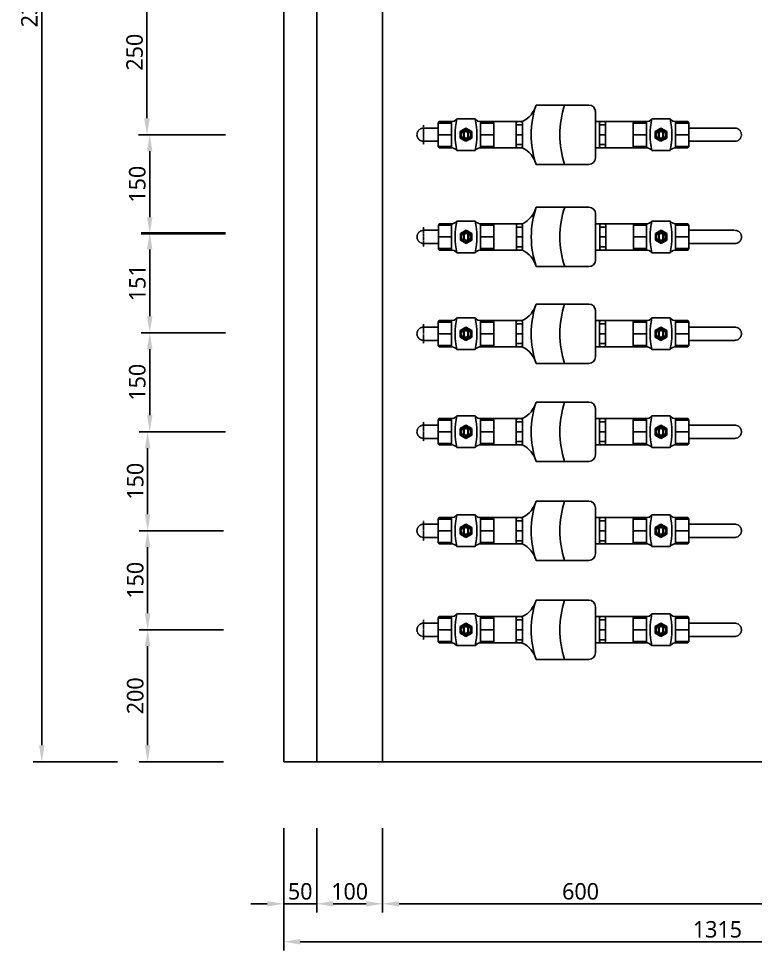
# Model space of a CAD drawing. Header units: millimetres. Extents: x -9013 to 516, y -36629 to 6082.
# Drawn here: x -2672 to -1555, y -6940 to -5528 of the extents above; entities that cross this region are included whole.
import ezdxf

# ---------------------------------------------------------------- set-up
doc = ezdxf.new("R2010")
doc.units = ezdxf.units.MM
doc.header["$LTSCALE"] = 0.05
for name, pattern in [('CENTER', [50.8, 31.75, -6.35, 6.35, -6.35]), ('CENTER2', [28.575, 19.05, -3.175, 3.175, -3.175]), ('DASHDOT', [0.618421, 0.309211, -0.154605, 0, -0.154605])]:
    doc.linetypes.add(name, pattern=pattern)
doc.layers.get('0').update_dxf_attribs({"lineweight": 18})
doc.layers.get('Defpoints').update_dxf_attribs({"color": 140, "lineweight": 18})
for name, color, linetype in [('1CO', 4, 'Continuous'), ('2CONC', 4, 'Continuous'), ('HVAL___2CO', 7, 'Continuous'), ('HWAT__3CO', 1, 'Continuous'), ('HWAT___1DD', 4, 'DASHDOT'), ('HWAT___5CS', 3, 'CENTER2')]:
    doc.layers.add(name, color=color, linetype=linetype)
doc.layers.add('G-Anno-Std-Cntr', color=1, linetype='CENTER2', lineweight=18)
doc.styles.add('trebuchet_MS', font='trebuc.ttf')
doc.dimstyles.new('MGP', dxfattribs={"dimtxt": 2.5, "dimasz": 2.5, "dimexe": 1.25, "dimexo": 0.625, "dimtad": 1, "dimdec": 0, "dimtxsty": 'trebuchet_MS', "dimcen": 2.5, "dimclrt": 7, "dimadec": 0, "dimazin": 0, "dimtfac": 1, "dimtdec": 0, "dimtmove": 0, "dimatfit": 3, "dimfxl": 1.148294, "dimfxlon": 1, "dimarcsym": 2})

# ---------------------------------------------------------------- blocks, each defined once
blk = doc.blocks.new('*D201')
at = {"color": 0, "lineweight": -2, "transparency": 16777216}
for p, q in [((-2270.2, -6754.4), (-2270.2, -6882.2)), ((-2220.2, -6754.4), (-2220.2, -6882.2)), ((-2295.2, -6869.2), (-2320.2, -6869.2)), ((-2220.2, -6869.2), (-2270.2, -6869.2)), ((-2195.2, -6869.2), (-2170.2, -6869.2))]:
    blk.add_line(p, q, dxfattribs=at)
at = {"color": 0, "transparency": 16777216}
for points in [[(-2295.2, -6865.1), (-2295.2, -6873.4), (-2270.2, -6869.2)], [(-2195.2, -6865.1), (-2195.2, -6873.4), (-2220.2, -6869.2)]]:
    blk.add_solid(points, dxfattribs=at)
at = {"layer": 'Defpoints', "color": 0, "transparency": 16777216}
for p in [(-2270.2, -6625.1), (-2220.2, -6654.1), (-2270.2, -6869.2)]:
    blk.add_point(p, dxfattribs=at)
at = {"color": 7, "transparency": 16777216, "insert": (-2245.2, -6850.5), "char_height": 25, "attachment_point": 5, "style": 'trebuchet_MS'}
blk.add_mtext('50', dxfattribs=at)
blk = doc.blocks.new('*D202')
at = {"color": 0, "lineweight": -2, "transparency": 16777216}
for p, q in [((-2220.2, -6754.4), (-2220.2, -6882.2)), ((-2120.2, -6754.4), (-2120.2, -6882.2)), ((-2195.2, -6869.2), (-2145.2, -6869.2))]:
    blk.add_line(p, q, dxfattribs=at)
at = {"color": 0, "transparency": 16777216}
for points in [[(-2195.2, -6865.1), (-2195.2, -6873.4), (-2220.2, -6869.2)], [(-2145.2, -6865.1), (-2145.2, -6873.4), (-2120.2, -6869.2)]]:
    blk.add_solid(points, dxfattribs=at)
at = {"layer": 'Defpoints', "color": 0, "transparency": 16777216}
for p in [(-2220.2, -6654.1), (-2120.2, -6654.1), (-2120.2, -6869.2)]:
    blk.add_point(p, dxfattribs=at)
at = {"color": 7, "transparency": 16777216, "insert": (-2170.2, -6850.5), "char_height": 25, "attachment_point": 5, "style": 'trebuchet_MS'}
blk.add_mtext('100', dxfattribs=at)
blk = doc.blocks.new('*D203')
at = {"color": 0, "lineweight": -2, "transparency": 16777216}
for p, q in [((-2120.2, -6754.4), (-2120.2, -6882.2)), ((-1520.2, -6754.4), (-1520.2, -6882.2)), ((-2095.2, -6869.2), (-1545.2, -6869.2))]:
    blk.add_line(p, q, dxfattribs=at)
at = {"color": 0, "transparency": 16777216}
for points in [[(-2095.2, -6865.1), (-2095.2, -6873.4), (-2120.2, -6869.2)], [(-1545.2, -6865.1), (-1545.2, -6873.4), (-1520.2, -6869.2)]]:
    blk.add_solid(points, dxfattribs=at)
at = {"layer": 'Defpoints', "color": 0, "transparency": 16777216}
for p in [(-2120.2, -6654.1), (-1520.2, -6654.1), (-1520.2, -6869.2)]:
    blk.add_point(p, dxfattribs=at)
at = {"color": 7, "transparency": 16777216, "insert": (-1820.2, -6850.5), "char_height": 25, "attachment_point": 5, "style": 'trebuchet_MS'}
blk.add_mtext('600', dxfattribs=at)
blk = doc.blocks.new('*D204')
at = {"color": 0, "lineweight": -2, "transparency": 16777216}
for p, q in [((-2270.2, -6811.9), (-2270.2, -6939.8)), ((-955.2, -6811.9), (-955.2, -6939.8)), ((-2245.2, -6926.8), (-980.2, -6926.8))]:
    blk.add_line(p, q, dxfattribs=at)
at = {"color": 0, "transparency": 16777216}
for points in [[(-2245.2, -6922.6), (-2245.2, -6930.9), (-2270.2, -6926.8)], [(-980.2, -6922.6), (-980.2, -6930.9), (-955.2, -6926.8)]]:
    blk.add_solid(points, dxfattribs=at)
at = {"layer": 'Defpoints', "color": 0, "transparency": 16777216}
for p in [(-955.2, -6594.8), (-2270.2, -6615.2), (-955.2, -6926.8)]:
    blk.add_point(p, dxfattribs=at)
at = {"color": 7, "transparency": 16777216, "insert": (-1612.7, -6908), "char_height": 25, "attachment_point": 5, "style": 'trebuchet_MS'}
blk.add_mtext('1315', dxfattribs=at)
blk = doc.blocks.new('*D205')
at = {"color": 0, "lineweight": -2, "transparency": 16777216}
for p, q in [((-2361.7, -6454.1), (-2489.5, -6454.1)), ((-2476.5, -6479.1), (-2476.5, -6629.1)), ((-2361.7, -6654.1), (-2489.5, -6654.1))]:
    blk.add_line(p, q, dxfattribs=at)
at = {"color": 0, "transparency": 16777216}
for points in [[(-2480.7, -6479.1), (-2472.3, -6479.1), (-2476.5, -6454.1)], [(-2480.7, -6629.1), (-2472.3, -6629.1), (-2476.5, -6654.1)]]:
    blk.add_solid(points, dxfattribs=at)
at = {"layer": 'Defpoints', "color": 0, "transparency": 16777216}
for p in [(-2320.2, -6454.1), (-2476.5, -6654.1), (-2320.2, -6654.1)]:
    blk.add_point(p, dxfattribs=at)
at = {"color": 7, "transparency": 16777216, "insert": (-2495.2, -6554.1), "char_height": 25, "attachment_point": 5, "rotation": 90, "style": 'trebuchet_MS'}
blk.add_mtext('200', dxfattribs=at)
blk = doc.blocks.new('*D206')
at = {"color": 0, "lineweight": -2, "transparency": 16777216}
for p, q in [((-2361.7, -6304.1), (-2489.5, -6304.1)), ((-2476.5, -6429.1), (-2476.5, -6329.1)), ((-2361.7, -6454.1), (-2489.5, -6454.1))]:
    blk.add_line(p, q, dxfattribs=at)
at = {"color": 0, "transparency": 16777216}
for points in [[(-2480.7, -6329.1), (-2472.3, -6329.1), (-2476.5, -6304.1)], [(-2480.7, -6429.1), (-2472.3, -6429.1), (-2476.5, -6454.1)]]:
    blk.add_solid(points, dxfattribs=at)
at = {"layer": 'Defpoints', "color": 0, "transparency": 16777216}
for p in [(-2476.5, -6304.1), (-2320.2, -6304.1), (-2320.2, -6454.1)]:
    blk.add_point(p, dxfattribs=at)
at = {"color": 7, "transparency": 16777216, "insert": (-2495.2, -6379.1), "char_height": 25, "attachment_point": 5, "rotation": 90, "style": 'trebuchet_MS'}
blk.add_mtext('150', dxfattribs=at)
blk = doc.blocks.new('*D207')
at = {"color": 0, "lineweight": -2, "transparency": 16777216}
for p, q in [((-2361.7, -6154.1), (-2489.5, -6154.1)), ((-2476.5, -6279.1), (-2476.5, -6179.1)), ((-2361.7, -6304.1), (-2489.5, -6304.1))]:
    blk.add_line(p, q, dxfattribs=at)
at = {"color": 0, "transparency": 16777216}
for points in [[(-2480.7, -6179.1), (-2472.3, -6179.1), (-2476.5, -6154.1)], [(-2480.7, -6279.1), (-2472.3, -6279.1), (-2476.5, -6304.1)]]:
    blk.add_solid(points, dxfattribs=at)
at = {"layer": 'Defpoints', "color": 0, "transparency": 16777216}
for p in [(-2476.5, -6154.1), (-2320.2, -6154.1), (-2320.2, -6304.1)]:
    blk.add_point(p, dxfattribs=at)
at = {"color": 7, "transparency": 16777216, "insert": (-2495.2, -6229.1), "char_height": 25, "attachment_point": 5, "rotation": 90, "style": 'trebuchet_MS'}
blk.add_mtext('150', dxfattribs=at)
blk = doc.blocks.new('*D208')
at = {"color": 0, "lineweight": -2, "transparency": 16777216}
for p, q in [((-2358.5, -6004.1), (-2486.3, -6004.1)), ((-2473.3, -6129.1), (-2473.3, -6029.1)), ((-2358.5, -6154.1), (-2486.3, -6154.1))]:
    blk.add_line(p, q, dxfattribs=at)
at = {"color": 0, "transparency": 16777216}
for points in [[(-2477.5, -6029.1), (-2469.2, -6029.1), (-2473.3, -6004.1)], [(-2477.5, -6129.1), (-2469.2, -6129.1), (-2473.3, -6154.1)]]:
    blk.add_solid(points, dxfattribs=at)
at = {"layer": 'Defpoints', "color": 0, "transparency": 16777216}
for p in [(-2473.3, -6004.1), (-2320.2, -6004.1), (-2320.2, -6154.1)]:
    blk.add_point(p, dxfattribs=at)
at = {"color": 7, "transparency": 16777216, "insert": (-2492.1, -6079.1), "char_height": 25, "attachment_point": 5, "rotation": 90, "style": 'trebuchet_MS'}
blk.add_mtext('150', dxfattribs=at)
blk = doc.blocks.new('*D209')
at = {"color": 0, "lineweight": -2, "transparency": 16777216}
for p, q in [((-2358.5, -5852.8), (-2486.3, -5852.8)), ((-2473.3, -5877.8), (-2473.3, -5979.1)), ((-2358.5, -6004.1), (-2486.3, -6004.1))]:
    blk.add_line(p, q, dxfattribs=at)
at = {"color": 0, "transparency": 16777216}
for points in [[(-2477.5, -5877.8), (-2469.2, -5877.8), (-2473.3, -5852.8)], [(-2477.5, -5979.1), (-2469.2, -5979.1), (-2473.3, -6004.1)]]:
    blk.add_solid(points, dxfattribs=at)
at = {"layer": 'Defpoints', "color": 0, "transparency": 16777216}
for p in [(-2068.1, -5852.8), (-2473.3, -6004.1), (-2068.2, -6004.1)]:
    blk.add_point(p, dxfattribs=at)
at = {"color": 7, "transparency": 16777216, "insert": (-2492, -5928.4), "char_height": 25, "attachment_point": 5, "rotation": 90, "style": 'trebuchet_MS'}
blk.add_mtext('151', dxfattribs=at)
blk = doc.blocks.new('*D210')
at = {"color": 0, "lineweight": -2, "transparency": 16777216}
for p, q in [((-2358.5, -5704.1), (-2486.3, -5704.1)), ((-2473.3, -5829.1), (-2473.3, -5729.1)), ((-2358.5, -5854.1), (-2486.3, -5854.1))]:
    blk.add_line(p, q, dxfattribs=at)
at = {"color": 0, "transparency": 16777216}
for points in [[(-2477.5, -5729.1), (-2469.2, -5729.1), (-2473.3, -5704.1)], [(-2477.5, -5829.1), (-2469.2, -5829.1), (-2473.3, -5854.1)]]:
    blk.add_solid(points, dxfattribs=at)
at = {"layer": 'Defpoints', "color": 0, "transparency": 16777216}
for p in [(-2473.3, -5704.1), (-2068.2, -5704.1), (-2068.2, -5854.1)]:
    blk.add_point(p, dxfattribs=at)
at = {"color": 7, "transparency": 16777216, "insert": (-2492.1, -5779.1), "char_height": 25, "attachment_point": 5, "rotation": 90, "style": 'trebuchet_MS'}
blk.add_mtext('150', dxfattribs=at)
blk = doc.blocks.new('*D211')
at = {"color": 0, "lineweight": -2, "transparency": 16777216}
for p, q in [((-2522.1, -4354.1), (-2649.9, -4354.1)), ((-2636.9, -4379.1), (-2636.9, -6629.1)), ((-2522.1, -6654.1), (-2649.9, -6654.1))]:
    blk.add_line(p, q, dxfattribs=at)
at = {"color": 0, "transparency": 16777216}
for points in [[(-2641.1, -4379.1), (-2632.8, -4379.1), (-2636.9, -4354.1)], [(-2641.1, -6629.1), (-2632.8, -6629.1), (-2636.9, -6654.1)]]:
    blk.add_solid(points, dxfattribs=at)
at = {"layer": 'Defpoints', "color": 0, "transparency": 16777216}
for p in [(-2270.2, -4354.1), (-2636.9, -6654.1), (-2270.2, -6654.1)]:
    blk.add_point(p, dxfattribs=at)
at = {"color": 7, "transparency": 16777216, "insert": (-2655.7, -5504.1), "char_height": 25, "attachment_point": 5, "rotation": 90, "style": 'trebuchet_MS'}
blk.add_mtext('2300', dxfattribs=at)
blk = doc.blocks.new('*D230')
at = {"color": 0, "lineweight": -2, "transparency": 16777216}
for p, q in [((-2362.7, -5454.1), (-2490.5, -5454.1)), ((-2477.5, -5679.1), (-2477.5, -5479.1)), ((-2362.7, -5704.1), (-2490.5, -5704.1))]:
    blk.add_line(p, q, dxfattribs=at)
at = {"color": 0, "transparency": 16777216}
for points in [[(-2481.7, -5479.1), (-2473.3, -5479.1), (-2477.5, -5454.1)], [(-2481.7, -5679.1), (-2473.3, -5679.1), (-2477.5, -5704.1)]]:
    blk.add_solid(points, dxfattribs=at)
at = {"layer": 'Defpoints', "color": 0, "transparency": 16777216}
for p in [(-2477.5, -5454.1), (-2020.2, -5454.1), (-2068.2, -5704.1)]:
    blk.add_point(p, dxfattribs=at)
at = {"color": 7, "transparency": 16777216, "insert": (-2496.2, -5579.1), "char_height": 25, "attachment_point": 5, "rotation": 90, "style": 'trebuchet_MS'}
blk.add_mtext('250', dxfattribs=at)
blk = doc.blocks.new('h-meter')
at = {"layer": 'HVAL___2CO'}
for p, q in [((-25.4, 45), (-105.4, 45)), ((-15.4, -35), (-15.4, 35)), ((-134.2, 20), (-135.4, 17.9)), ((-135.4, 17.9), (-135.4, -17.9)), ((-135.4, 15), (-126.2, 15)), ((-126.2, 20), (-134.2, 20)), ((-127.4, 20), (-126.2, 17.9)), ((-126.2, 17.9), (-126.2, -17.9)), ((-15.4, 20), (-1.2, 20)), ((-7.9, 20), (-9.1, 17.9)), ((-9.1, 17.9), (-9.1, -17.9)), ((0, 15), (-9.1, 15)), ((-1.2, 20), (0, 17.9)), ((0, 17.9), (0, -17.9)), ((-135.4, 0), (-126.2, 0)), ((0, 0), (-9.1, 0)), ((-135.4, -15), (-126.2, -15)), ((-134.2, -20), (-135.4, -17.9)), ((-126.2, -20), (-134.2, -20)), ((-127.4, -20), (-126.2, -17.9)), ((-15.4, -20), (-1.2, -20)), ((0, -15), (-9.1, -15)), ((-7.9, -20), (-9.1, -17.9)), ((-1.2, -20), (0, -17.9)), ((-105.4, -45), (-25.4, -45))]:
    blk.add_line(p, q, dxfattribs=at)
for centre, radius, start, end in [((-142.6, 54.8), 38.4, 295.1026, 345.2121), ((28.2, 0), 141, 161.3868, 198.6132), ((71.5, 0), 141, 161.3868, 198.6132), ((-25.4, 35), 10, 0, 90), ((-142.6, -54.8), 38.4, 14.7879, 64.8974), ((-25.4, -35), 10, 270, 0)]:
    blk.add_arc(centre, radius, start, end, dxfattribs=at)
blk = doc.blocks.new('water meter h')
at = {"layer": 'HVAL___2CO'}
h = blk.add_hatch(color=256, dxfattribs=at)
h.paths.add_polyline_path([(-6790, 3624.5), (-6790, 3614.5), (-6781.4, 3609.5), (-6772.7, 3614.5), (-6772.7, 3624.5), (-6781.4, 3629.5)])
h.paths.add_polyline_path([(-6773.8, 3619.5, -1), (-6789, 3619.5, -1)], flags=16)
h.paths.add_polyline_path([(-6777.4, 3622.1), (-6777.4, 3616.9, -1), (-6785.4, 3616.9), (-6785.4, 3622.1, -1)], flags=0)
h.paths.add_polyline_path([(-6778.6, 3622.1), (-6778.6, 3616.9, -1), (-6784.2, 3616.9), (-6784.2, 3622.1, -1)], flags=0)
h = blk.add_hatch(color=256, dxfattribs=at)
h.paths.add_polyline_path([(-6477.1, 3624.5), (-6477.1, 3614.5), (-6485.8, 3609.5), (-6494.4, 3614.5), (-6494.4, 3624.5), (-6485.8, 3629.5)])
h.paths.add_polyline_path([(-6493.4, 3619.5, 1), (-6478.2, 3619.5, 1)], flags=16)
h.paths.add_polyline_path([(-6489.8, 3622.1), (-6489.8, 3616.9, 1), (-6481.8, 3616.9), (-6481.8, 3622.1, 1)], flags=0)
h.paths.add_polyline_path([(-6488.6, 3622.1), (-6488.6, 3616.9, 1), (-6483, 3616.9), (-6483, 3622.1, 1)], flags=0)
h = blk.add_hatch(color=256, dxfattribs=at)
h.paths.add_polyline_path([(-6777.4, 3622.1, 1), (-6785.4, 3622.1), (-6785.4, 3616.9, 1), (-6777.4, 3616.9)])
h.paths.add_polyline_path([(-6778.6, 3622.1, 1), (-6784.2, 3622.1), (-6784.2, 3616.9, 1), (-6778.6, 3616.9)], flags=16)
h = blk.add_hatch(color=256, dxfattribs=at)
h.paths.add_polyline_path([(-6489.8, 3616.9, 1), (-6481.8, 3616.9), (-6481.8, 3622.1, 1), (-6489.8, 3622.1)])
h.paths.add_polyline_path([(-6488.6, 3616.9, 1), (-6483, 3616.9), (-6483, 3622.1, 1), (-6488.6, 3622.1)], flags=16)
for p, q in [((-6795.4, 3643.5), (-6767.4, 3643.5)), ((-6471.8, 3643.5), (-6499.8, 3643.5)), ((-6823.4, 3637.1), (-6822, 3639.5)), ((-6823.4, 3601.9), (-6823.4, 3637.1)), ((-6803.4, 3637.1), (-6823.4, 3637.1)), ((-6822, 3639.5), (-6804.8, 3639.5)), ((-6803.4, 3637.1), (-6804.8, 3639.5)), ((-6803.4, 3637.1), (-6803.4, 3601.9)), ((-6790, 3624.5), (-6781.4, 3629.5)), ((-6781.4, 3629.5), (-6772.7, 3624.5)), ((-6759.4, 3637.1), (-6758, 3639.5)), ((-6759.4, 3637.1), (-6739.4, 3637.1)), ((-6759.4, 3637.1), (-6759.4, 3601.9)), ((-6740.8, 3639.5), (-6758, 3639.5)), ((-6739.4, 3637.1), (-6740.8, 3639.5)), ((-6739.4, 3601.9), (-6739.4, 3637.1)), ((-6527.8, 3637.1), (-6526.4, 3639.5)), ((-6527.8, 3601.9), (-6527.8, 3637.1)), ((-6507.8, 3637.1), (-6527.8, 3637.1)), ((-6526.4, 3639.5), (-6509.1, 3639.5)), ((-6507.8, 3637.1), (-6509.1, 3639.5)), ((-6507.8, 3637.1), (-6507.8, 3601.9)), ((-6485.8, 3629.5), (-6494.4, 3624.5)), ((-6477.1, 3624.5), (-6485.8, 3629.5)), ((-6463.8, 3637.1), (-6462.4, 3639.5)), ((-6463.8, 3637.1), (-6443.8, 3637.1)), ((-6463.8, 3637.1), (-6463.8, 3601.9)), ((-6445.1, 3639.5), (-6462.4, 3639.5)), ((-6443.8, 3637.1), (-6445.1, 3639.5)), ((-6443.8, 3601.9), (-6443.8, 3637.1)), ((-6803.4, 3619.5), (-6823.4, 3619.5)), ((-6790, 3614.5), (-6790, 3624.5)), ((-6781.4, 3609.5), (-6790, 3614.5)), ((-6785.4, 3622.1), (-6785.4, 3616.9)), ((-6784.2, 3622.1), (-6784.2, 3616.9)), ((-6772.7, 3614.5), (-6781.4, 3609.5)), ((-6778.6, 3616.9), (-6778.6, 3622.1)), ((-6777.4, 3616.9), (-6777.4, 3622.1)), ((-6772.7, 3624.5), (-6772.7, 3614.5)), ((-6759.4, 3619.5), (-6739.4, 3619.5)), ((-6507.8, 3619.5), (-6527.8, 3619.5)), ((-6494.4, 3624.5), (-6494.4, 3614.5)), ((-6494.4, 3614.5), (-6485.8, 3609.5)), ((-6489.8, 3616.9), (-6489.8, 3622.1)), ((-6488.6, 3616.9), (-6488.6, 3622.1)), ((-6485.8, 3609.5), (-6477.1, 3614.5)), ((-6483, 3622.1), (-6483, 3616.9)), ((-6481.8, 3622.1), (-6481.8, 3616.9)), ((-6477.1, 3614.5), (-6477.1, 3624.5)), ((-6463.8, 3619.5), (-6443.8, 3619.5)), ((-6823.4, 3601.9), (-6822, 3599.5)), ((-6803.4, 3601.9), (-6823.4, 3601.9)), ((-6822, 3599.5), (-6804.8, 3599.5)), ((-6803.4, 3601.9), (-6804.8, 3599.5)), ((-6759.4, 3601.9), (-6739.4, 3601.9)), ((-6759.4, 3601.9), (-6758, 3599.5)), ((-6740.8, 3599.5), (-6758, 3599.5)), ((-6739.4, 3601.9), (-6740.8, 3599.5)), ((-6527.8, 3601.9), (-6526.4, 3599.5)), ((-6507.8, 3601.9), (-6527.8, 3601.9)), ((-6526.4, 3599.5), (-6509.1, 3599.5)), ((-6507.8, 3601.9), (-6509.1, 3599.5)), ((-6463.8, 3601.9), (-6462.4, 3599.5)), ((-6463.8, 3601.9), (-6443.8, 3601.9)), ((-6445.1, 3599.5), (-6462.4, 3599.5)), ((-6443.8, 3601.9), (-6445.1, 3599.5)), ((-6795.4, 3595.5), (-6767.4, 3595.5)), ((-6471.8, 3595.5), (-6499.8, 3595.5))]:
    blk.add_line(p, q, dxfattribs=at)
for centre in [(-6781.4, 3619.5), (-6485.8, 3619.5)]:
    blk.add_circle(centre, 7.6, dxfattribs=at)
for centre, radius, start, end in [((-6803.3, 3649.2), 9.8, 261.7248, 324.4409), ((-6682.2, 3619.5), 115.7, 168.0304, 191.9696), ((-6759.4, 3649.2), 9.8, 215.5591, 278.2752), ((-6880.6, 3619.5), 115.7, 348.0304, 11.9696), ((-6507.7, 3649.2), 9.8, 261.7248, 324.4409), ((-6386.6, 3619.5), 115.7, 168.0304, 191.9696), ((-6463.8, 3649.2), 9.8, 215.5591, 278.2752), ((-6585, 3619.5), 115.7, 348.0304, 11.9696), ((-6781.4, 3622.1), 4, 0, 180), ((-6781.4, 3622.1), 4, 0, 180), ((-6781.4, 3616.9), 4, 180, 0), ((-6781.4, 3622.1), 2.8, 0, 180), ((-6781.4, 3616.9), 2.8, 180, 0), ((-6485.8, 3622.1), 4, 0, 180), ((-6485.8, 3622.1), 4, 0, 180), ((-6485.8, 3616.9), 4, 180, 0), ((-6485.8, 3622.1), 2.8, 0, 180), ((-6485.8, 3616.9), 2.8, 180, 0), ((-6803.3, 3589.8), 9.8, 35.5591, 98.2752), ((-6759.4, 3589.8), 9.8, 81.7248, 144.4409), ((-6507.7, 3589.8), 9.8, 35.5591, 98.2752), ((-6463.8, 3589.8), 9.8, 81.7248, 144.4409)]:
    blk.add_arc(centre, radius, start, end, dxfattribs=at)
at = {"layer": 'HWAT__3CO'}
for p, q in [((-6703.9, 3639.5), (-6740.8, 3639.5)), ((-6570.9, 3639.5), (-6526.4, 3639.5)), ((-6703.9, 3599.5), (-6740.8, 3599.5)), ((-6570.9, 3599.5), (-6526.4, 3599.5))]:
    blk.add_line(p, q, dxfattribs=at)
at = {"layer": 'HWAT___1DD'}
for q in [(-6845.7, 3634.5), (-6845.7, 3604.5)]:
    blk.add_line((-6845.7, 3619.5), q, dxfattribs=at)
at = {"layer": 'HWAT___5CS'}
for p, q in [((-6823.4, 3629.5), (-6845.7, 3629.5)), ((-6443.8, 3629.5), (-6373.8, 3629.5)), ((-6823.4, 3609.5), (-6845.7, 3609.5)), ((-6443.8, 3609.5), (-6373.8, 3609.5))]:
    blk.add_line(p, q, dxfattribs=at)
for centre, start, end in [((-6845.7, 3619.5), 90, 270), ((-6373.8, 3619.5), 270, 90)]:
    blk.add_arc(centre, 10, start, end, dxfattribs=at)
blk.add_blockref('h-meter', (-6569.7, 3619.5))

msp = doc.modelspace()

# ---------------------------------------------------------------- linework, layer by layer
at = {"layer": '1CO'}
msp.add_line((-2270.2, -6654.1), (-2270.2, -4354.1), dxfattribs=at)
at = {"layer": '2CONC', "lineweight": -3}
msp.add_line((-2270.2, -6654.1), (-955.2, -6654.1), dxfattribs=at)
at = {"layer": 'HWAT___5CS'}
for p, q in [((-2220.2, -6654.1), (-2220.2, -4354.1)), ((-2120.2, -6654.1), (-2120.2, -4354.1))]:
    msp.add_line(p, q, dxfattribs=at)

# ---------------------------------------------------------------- block references
at = {"layer": 'G-Anno-Std-Cntr', "linetype": 'CENTER'}
for p in [(4787.5, -9323.6), (4787.6, -9478.4), (4787.5, -9625.1), (4787.5, -9773.6), (4787.5, -9923.6), (4787.5, -10073.6)]:
    msp.add_blockref('water meter h', p, dxfattribs=at)

# ---------------------------------------------------------------- dimensions: what is measured, and where the dimension line sits
for base, p1, p2, picture, middle in [((-2636.9, -6654.1), (-2270.2, -4354.1), (-2270.2, -6654.1), '*D211', (-2655.7, -5504.1)), ((-2477.5, -5454.1), (-2068.2, -5704.1), (-2020.2, -5454.1), '*D230', (-2496.2, -5579.1)), ((-2473.3, -5704.1), (-2068.2, -5854.1), (-2068.2, -5704.1), '*D210', (-2492.1, -5779.1)), ((-2473.3, -6004.1), (-2068.1, -5852.8), (-2068.2, -6004.1), '*D209', (-2492, -5928.4)), ((-2473.3, -6004.1), (-2320.2, -6154.1), (-2320.2, -6004.1), '*D208', (-2492.1, -6079.1)), ((-2476.5, -6154.1), (-2320.2, -6304.1), (-2320.2, -6154.1), '*D207', (-2495.2, -6229.1)), ((-2476.5, -6304.1), (-2320.2, -6454.1), (-2320.2, -6304.1), '*D206', (-2495.2, -6379.1)), ((-2476.5, -6654.1), (-2320.2, -6454.1), (-2320.2, -6654.1), '*D205', (-2495.2, -6554.1))]:
    dim = msp.add_linear_dim(base=base, p1=p1, p2=p2, angle=90, dimstyle='MGP', override={"dimscale": 100, "dimtxt": 0.25, "dimasz": 0.25, "dimexe": 0.13, "dimexo": 0.06, "dimgap": 0.06, "dimarcsym": 1})
    dim.commit()
    dim.dimension.update_dxf_attribs({"geometry": picture, "text_midpoint": middle})
for base, p1, p2, picture, middle in [((-955.2, -6926.8), (-2270.2, -6615.2), (-955.2, -6594.8), '*D204', (-1612.7, -6908)), ((-2270.2, -6869.2), (-2220.2, -6654.1), (-2270.2, -6625.1), '*D201', (-2245.2, -6850.5)), ((-2120.2, -6869.2), (-2220.2, -6654.1), (-2120.2, -6654.1), '*D202', (-2170.2, -6850.5)), ((-1520.2, -6869.2), (-2120.2, -6654.1), (-1520.2, -6654.1), '*D203', (-1820.2, -6850.5))]:
    dim = msp.add_linear_dim(base=base, p1=p1, p2=p2, dimstyle='MGP', override={"dimscale": 100, "dimtxt": 0.25, "dimasz": 0.25, "dimexe": 0.13, "dimexo": 0.06, "dimgap": 0.06, "dimarcsym": 1})
    dim.commit()
    dim.dimension.update_dxf_attribs({"geometry": picture, "text_midpoint": middle})

doc.saveas('drawing.dxf')
